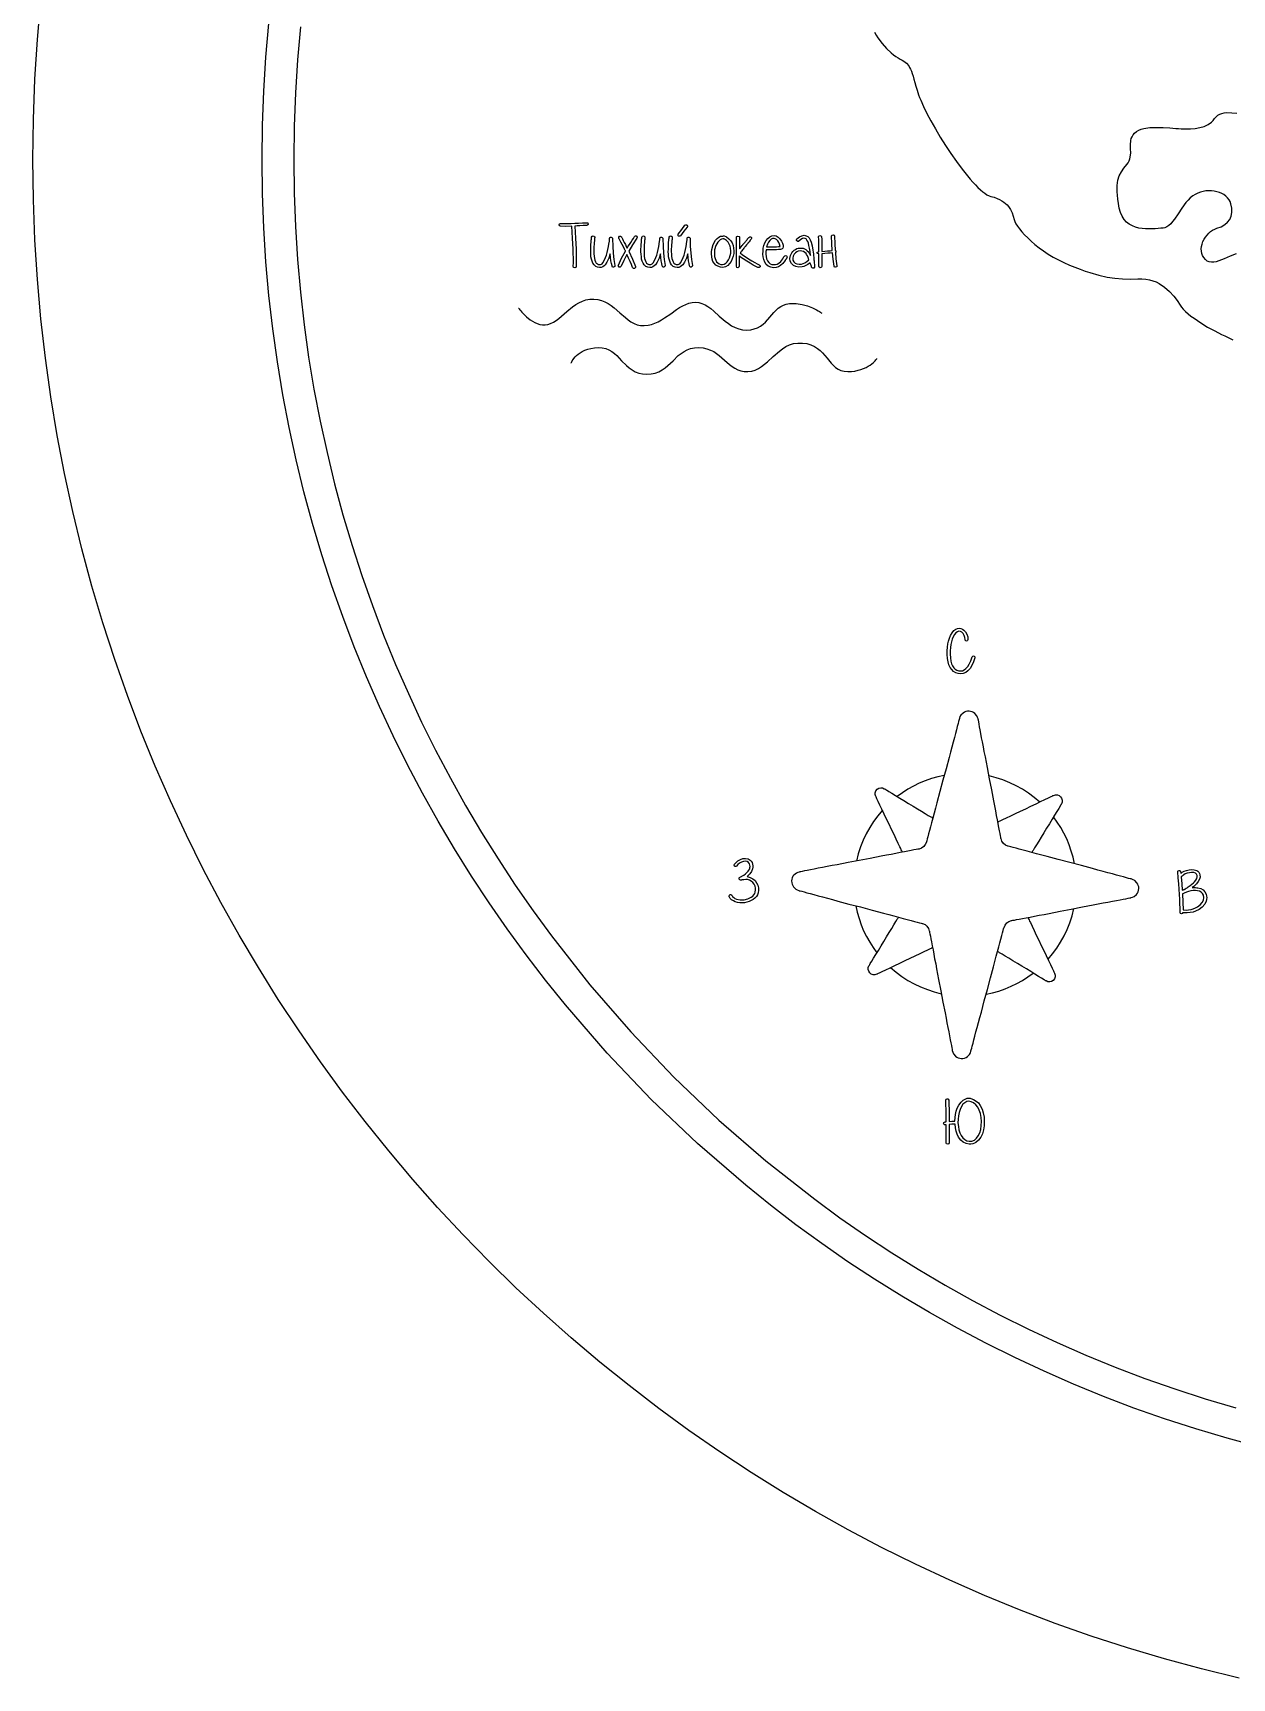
# Model space of a CAD drawing. Header units: millimetres. Extents: x 299 to 601, y 84 to 516.
# Drawn here: x 299.2 to 380.1, y 308 to 419 of the extents above; entities that cross this region are included whole.
import ezdxf

# ---------------------------------------------------------------- set-up
doc = ezdxf.new("R2010")
doc.units = ezdxf.units.MM
doc.layers.get('0').update_dxf_attribs({"linetype": 'CONTINUOUS', "true_color": 0xffffff})

msp = doc.modelspace()

# ---------------------------------------------------------------- linework, layer by layer
at = {"linetype": 'CONTINUOUS', "true_color": 0xffffff}
for points in [[(380.58, 308.01), (378.05, 308.63), (375.54, 309.31), (373.06, 310.05), (370.6, 310.85), (368.17, 311.7), (365.77, 312.61), (363.4, 313.58), (361.06, 314.61), (358.74, 315.69), (356.46, 316.82), (354.21, 318.01), (351.99, 319.25), (349.81, 320.54), (347.66, 321.88), (345.54, 323.28), (343.46, 324.72), (341.42, 326.21), (339.42, 327.75), (337.45, 329.33), (335.52, 330.96), (333.64, 332.63), (331.79, 334.35), (329.98, 336.11), (328.22, 337.92), (326.5, 339.77), (324.83, 341.65), (323.2, 343.58), (321.62, 345.55), (320.08, 347.55), (318.59, 349.59), (317.15, 351.67), (315.75, 353.79), (314.41, 355.94), (313.12, 358.12), (311.88, 360.34), (310.69, 362.59), (309.56, 364.87), (308.48, 367.19), (307.45, 369.53), (306.48, 371.9), (305.57, 374.3), (304.72, 376.73), (303.92, 379.19), (303.18, 381.67), (302.5, 384.18), (301.88, 386.71), (301.33, 389.26), (300.83, 391.84), (300.4, 394.44), (300.04, 397.06), (299.73, 399.7), (299.5, 402.36), (299.33, 405.04), (299.23, 407.74), (299.19, 410.45), (299.23, 413.16), (299.33, 415.86), (299.5, 418.54), (299.73, 421.2)], [(381.91, 323.61), (379.77, 324.19), (377.66, 324.82), (375.56, 325.5), (373.49, 326.23), (371.44, 327.01), (369.42, 327.84), (367.42, 328.71), (365.45, 329.63), (363.5, 330.6), (361.58, 331.61), (359.69, 332.67), (357.83, 333.77), (355.99, 334.92), (354.19, 336.1), (352.42, 337.33), (350.68, 338.6), (348.97, 339.91), (347.29, 341.27), (344.04, 344.08), (340.92, 347.05), (337.95, 350.17), (335.14, 353.42), (333.78, 355.1), (332.47, 356.81), (331.2, 358.55), (329.97, 360.32), (328.79, 362.12), (327.64, 363.96), (326.54, 365.82), (325.48, 367.71), (324.47, 369.63), (323.5, 371.58), (322.58, 373.55), (321.71, 375.55), (320.88, 377.57), (320.1, 379.62), (319.37, 381.69), (318.69, 383.79), (318.06, 385.9), (317.48, 388.04), (316.96, 390.2), (316.48, 392.38), (316.06, 394.58), (315.69, 396.8), (315.38, 399.03), (315.12, 401.28), (314.92, 403.55), (314.78, 405.84), (314.69, 408.13), (314.66, 410.45), (314.69, 412.76), (314.78, 415.06), (314.92, 417.35), (315.12, 419.62)], [(317.25, 419.4), (317.05, 417.18), (316.91, 414.95), (316.82, 412.71), (316.79, 410.45), (316.82, 408.19), (316.91, 405.94), (317.05, 403.71), (317.25, 401.5), (317.5, 399.3), (317.8, 397.12), (318.16, 394.96), (318.57, 392.81), (319.04, 390.68), (319.55, 388.58), (320.11, 386.49), (320.73, 384.42), (321.39, 382.38), (322.1, 380.36), (322.86, 378.36), (323.67, 376.38), (324.53, 374.43), (325.42, 372.5), (326.37, 370.6), (327.36, 368.73), (328.39, 366.88), (329.47, 365.06), (330.58, 363.27), (331.74, 361.51), (332.94, 359.78), (334.18, 358.08), (336.78, 354.78), (339.53, 351.6), (342.43, 348.56), (345.47, 345.66), (348.65, 342.91), (351.95, 340.31), (353.65, 339.07), (355.38, 337.87), (357.14, 336.71), (358.93, 335.6), (360.75, 334.52), (362.6, 333.49), (364.47, 332.5), (366.37, 331.55), (368.3, 330.66), (370.25, 329.8), (372.23, 328.99), (374.23, 328.23), (376.25, 327.52), (378.29, 326.86), (380.36, 326.24)], [(355.98, 419.04), (356.09, 418.84), (356.21, 418.65), (356.49, 418.28), (356.79, 417.94), (357.11, 417.64), (357.27, 417.52), (357.43, 417.41), (357.58, 417.31), (357.72, 417.23), (357.85, 417.16), (357.96, 417.09), (358.15, 416.94), (358.29, 416.77), (358.35, 416.66), (358.41, 416.54), (358.47, 416.4), (358.52, 416.25), (358.58, 416.07), (358.64, 415.88), (358.71, 415.65), (358.78, 415.4), (358.87, 415.12), (358.96, 414.81), (359.02, 414.64), (359.1, 414.45), (359.28, 414.03), (359.51, 413.56), (359.78, 413.05), (360.09, 412.51), (360.42, 411.96), (360.77, 411.4), (361.14, 410.85), (361.51, 410.32), (361.89, 409.81), (362.26, 409.34), (362.44, 409.13), (362.62, 408.92), (362.8, 408.74), (362.96, 408.57), (363.13, 408.41), (363.28, 408.28), (363.43, 408.17), (363.57, 408.07), (363.71, 408.01), (363.83, 407.96), (364.05, 407.9), (364.25, 407.83), (364.42, 407.75), (364.58, 407.67), (364.71, 407.58), (364.83, 407.49), (364.93, 407.39), (365.02, 407.29), (365.16, 407.08), (365.26, 406.86), (365.33, 406.63), (365.4, 406.4), (365.44, 406.27), (365.52, 406.12), (365.62, 405.95), (365.76, 405.77), (365.92, 405.58), (366.11, 405.37), (366.32, 405.16), (366.55, 404.94), (366.81, 404.72), (367.09, 404.5), (367.39, 404.28), (367.7, 404.07), (368.04, 403.87), (368.39, 403.68), (368.75, 403.5), (369.13, 403.33), (369.51, 403.18), (369.86, 403.05), (370.2, 402.93), (370.52, 402.82), (371.11, 402.65), (371.67, 402.52), (372.2, 402.44), (372.72, 402.4), (373.23, 402.39), (373.76, 402.41), (374.03, 402.41), (374.28, 402.39), (374.53, 402.34), (374.76, 402.27), (374.98, 402.19), (375.18, 402.08), (375.56, 401.83), (375.89, 401.54), (376.18, 401.24), (376.41, 400.93), (376.6, 400.63), (376.7, 400.49), (376.82, 400.35), (376.97, 400.2), (377.14, 400.05), (377.33, 399.89), (377.54, 399.74), (377.99, 399.44), (378.46, 399.15), (378.94, 398.89), (379.39, 398.65), (379.61, 398.55), (379.8, 398.47), (380.16, 398.28)], [(380.39, 404.09), (379.98, 403.94), (379.58, 403.76), (379.39, 403.68), (379.21, 403.61), (379.04, 403.56), (378.87, 403.53), (378.72, 403.52), (378.57, 403.54), (378.43, 403.6), (378.31, 403.7), (378.2, 403.83), (378.12, 403.97), (378.07, 404.11), (378.04, 404.27), (378.03, 404.43), (378.05, 404.59), (378.09, 404.75), (378.14, 404.91), (378.22, 405.07), (378.31, 405.22), (378.53, 405.48), (378.65, 405.59), (378.79, 405.69), (378.94, 405.76), (379.09, 405.82), (379.38, 405.92), (379.62, 406.06), (379.81, 406.22), (379.95, 406.41), (380.04, 406.63), (380.09, 406.88), (380.09, 407.16), (380.03, 407.46), (379.98, 407.61), (379.91, 407.74), (379.81, 407.87), (379.69, 407.98), (379.56, 408.08), (379.41, 408.16), (379.25, 408.23), (379.08, 408.28), (378.9, 408.32), (378.72, 408.34), (378.53, 408.34), (378.34, 408.33), (378.15, 408.3), (377.97, 408.25), (377.79, 408.19), (377.61, 408.1), (377.45, 407.99), (377.29, 407.86), (377.14, 407.71), (377, 407.54), (376.73, 407.17), (376.47, 406.79), (376.22, 406.43), (376.09, 406.27), (375.97, 406.12), (375.84, 406), (375.71, 405.91), (375.58, 405.85), (375.45, 405.82), (375.3, 405.81), (375.12, 405.79), (374.93, 405.78), (374.72, 405.77), (374.27, 405.77), (374.04, 405.8), (373.82, 405.83), (373.59, 405.89), (373.38, 405.98), (373.17, 406.09), (372.99, 406.23), (372.83, 406.41), (372.69, 406.62), (372.57, 406.88), (372.5, 407.18), (372.44, 407.49), (372.4, 407.77), (372.37, 408.04), (372.36, 408.28), (372.35, 408.49), (372.36, 408.7), (372.38, 408.88), (372.41, 409.05), (372.5, 409.35), (372.64, 409.62), (372.8, 409.87), (373, 410.11), (373.1, 410.23), (373.17, 410.36), (373.21, 410.49), (373.24, 410.62), (373.27, 410.9), (373.26, 411.18), (373.25, 411.45), (373.28, 411.73), (373.31, 411.86), (373.36, 411.99), (373.44, 412.11), (373.53, 412.23), (373.66, 412.33), (373.81, 412.42), (373.97, 412.49), (374.16, 412.54), (374.57, 412.6), (375.02, 412.62), (375.47, 412.61), (375.91, 412.58), (376.32, 412.55), (376.5, 412.54), (376.67, 412.53), (376.98, 412.52), (377.3, 412.53), (377.62, 412.55), (377.93, 412.6), (378.22, 412.68), (378.49, 412.81), (378.73, 412.98), (378.83, 413.09), (378.93, 413.22), (379.03, 413.34), (379.15, 413.44), (379.28, 413.51), (379.42, 413.56), (379.58, 413.6), (379.74, 413.62), (380.09, 413.61), (380.43, 413.57)], [(334.8, 406.14), (334.95, 406.13), (335.12, 406.13), (335.31, 406.14), (335.52, 406.14), (335.75, 406.15), (336, 406.16), (336.27, 406.18), (336.56, 406.19), (336.6, 406.19), (336.63, 406.17), (336.67, 406.1), (336.66, 406.07), (336.64, 406.04), (336.57, 406), (336.32, 405.99), (336.1, 405.98), (335.91, 405.97), (335.75, 405.96), (335.78, 405.54), (335.8, 405.15), (335.82, 404.77), (335.84, 404.42), (335.85, 404.09), (335.85, 403.78), (335.85, 403.5), (335.85, 403.23), (335.82, 403.17), (335.75, 403.14), (335.68, 403.17), (335.66, 403.2), (335.65, 403.24), (335.66, 403.51), (335.66, 403.79), (335.65, 404.1), (335.64, 404.42), (335.63, 404.77), (335.61, 405.14), (335.59, 405.54), (335.56, 405.95), (335.15, 405.94), (334.79, 405.95), (334.73, 405.98), (334.7, 406.04), (334.73, 406.11), (334.8, 406.14), (334.8, 406.14), (334.8, 406.14)], [(337.1, 405.19), (337.09, 405.12), (337.09, 405.06), (337.08, 404.98), (337.07, 404.83), (337.06, 404.71), (337.05, 404.58), (337.04, 404.4), (337.04, 404.22), (337.04, 404.08), (337.06, 403.92), (337.08, 403.78), (337.11, 403.65), (337.16, 403.55), (337.21, 403.47), (337.28, 403.41), (337.35, 403.37), (337.44, 403.36), (337.5, 403.36), (337.55, 403.39), (337.6, 403.42), (337.66, 403.48), (337.75, 403.63), (337.84, 403.83), (337.9, 403.99), (337.95, 404.17), (337.99, 404.37), (338.03, 404.59), (338.06, 404.74), (338.09, 404.94), (338.09, 404.96), (338.1, 405.01), (338.1, 405.06), (338.1, 405.08), (338.11, 405.12), (338.11, 405.13), (338.11, 405.14), (338.11, 405.15), (338.12, 405.16), (338.13, 405.18), (338.17, 405.21), (338.21, 405.21), (338.26, 405.2), (338.29, 405.17), (338.31, 405.14), (338.31, 405.13), (338.31, 405.12), (338.31, 405.11), (338.32, 404.61), (338.35, 404.14), (338.39, 403.7), (338.46, 403.3), (338.45, 403.23), (338.38, 403.19), (338.31, 403.2), (338.28, 403.23), (338.27, 403.27), (338.23, 403.43), (338.2, 403.62), (338.17, 403.84), (338.15, 404.09), (338.11, 403.97), (338.08, 403.87), (338.06, 403.8), (338.04, 403.76), (337.93, 403.53), (337.81, 403.35), (337.73, 403.27), (337.64, 403.21), (337.54, 403.17), (337.43, 403.16), (337.29, 403.18), (337.17, 403.24), (337.06, 403.34), (336.98, 403.47), (336.92, 403.59), (336.88, 403.73), (336.85, 403.89), (336.84, 404.07), (336.83, 404.22), (336.83, 404.4), (336.84, 404.59), (336.85, 404.73), (336.86, 404.85), (336.87, 405.01), (336.88, 405.08), (336.89, 405.14), (336.89, 405.18), (336.89, 405.21), (336.93, 405.27), (336.96, 405.29), (337, 405.3), (337.04, 405.29), (337.07, 405.26), (337.1, 405.23), (337.1, 405.19), (337.1, 405.19), (337.1, 405.19)], [(339.28, 404.05), (339.06, 403.63), (338.88, 403.25), (338.83, 403.2), (338.75, 403.2), (338.7, 403.25), (338.69, 403.29), (338.7, 403.33), (338.92, 403.79), (339.17, 404.27), (339.17, 404.28), (339.15, 404.31), (339.13, 404.35), (339.11, 404.41), (339.04, 404.55), (338.95, 404.71), (338.87, 404.87), (338.8, 405.01), (338.78, 405.06), (338.76, 405.11), (338.74, 405.13), (338.74, 405.14), (338.72, 405.18), (338.73, 405.22), (338.78, 405.27), (338.85, 405.28), (338.91, 405.23), (338.91, 405.22), (338.93, 405.2), (338.97, 405.11), (339.03, 404.99), (339.1, 404.85), (339.17, 404.71), (339.23, 404.59), (339.28, 404.51), (339.29, 404.48), (339.29, 404.48), (339.3, 404.48), (339.31, 404.51), (339.37, 404.6), (339.45, 404.72), (339.54, 404.86), (339.63, 405.01), (339.71, 405.13), (339.76, 405.22), (339.78, 405.25), (339.78, 405.25), (339.81, 405.28), (339.85, 405.3), (339.89, 405.3), (339.92, 405.28), (339.97, 405.22), (339.97, 405.18), (339.95, 405.14), (339.66, 404.69), (339.4, 404.26), (339.65, 403.72), (339.85, 403.24), (339.85, 403.16), (339.79, 403.11), (339.71, 403.11), (339.66, 403.17), (339.58, 403.36), (339.49, 403.58), (339.39, 403.8), (339.28, 404.05), (339.28, 404.05), (339.28, 404.05)], [(340.49, 405.19), (340.48, 405.12), (340.48, 405.06), (340.47, 404.98), (340.46, 404.83), (340.45, 404.71), (340.44, 404.58), (340.43, 404.4), (340.43, 404.22), (340.44, 404.08), (340.45, 403.92), (340.47, 403.78), (340.5, 403.65), (340.55, 403.55), (340.6, 403.47), (340.67, 403.41), (340.75, 403.37), (340.83, 403.36), (340.89, 403.36), (340.94, 403.39), (340.99, 403.42), (341.05, 403.48), (341.14, 403.63), (341.23, 403.83), (341.29, 403.99), (341.34, 404.17), (341.38, 404.37), (341.42, 404.59), (341.45, 404.74), (341.48, 404.94), (341.48, 404.96), (341.49, 405.01), (341.49, 405.06), (341.49, 405.08), (341.5, 405.12), (341.5, 405.13), (341.5, 405.14), (341.5, 405.15), (341.51, 405.16), (341.52, 405.18), (341.56, 405.21), (341.61, 405.21), (341.65, 405.2), (341.68, 405.17), (341.7, 405.14), (341.7, 405.13), (341.7, 405.12), (341.7, 405.11), (341.71, 404.61), (341.74, 404.14), (341.79, 403.7), (341.85, 403.3), (341.84, 403.23), (341.77, 403.19), (341.7, 403.2), (341.66, 403.27), (341.62, 403.43), (341.59, 403.62), (341.56, 403.84), (341.54, 404.09), (341.5, 403.97), (341.47, 403.87), (341.45, 403.8), (341.43, 403.76), (341.32, 403.53), (341.21, 403.35), (341.12, 403.27), (341.03, 403.21), (340.93, 403.17), (340.82, 403.16), (340.68, 403.18), (340.56, 403.24), (340.45, 403.34), (340.37, 403.47), (340.31, 403.59), (340.27, 403.73), (340.25, 403.89), (340.23, 404.07), (340.22, 404.22), (340.22, 404.4), (340.23, 404.59), (340.24, 404.73), (340.25, 404.85), (340.27, 405.01), (340.27, 405.08), (340.28, 405.14), (340.28, 405.18), (340.28, 405.21), (340.3, 405.24), (340.32, 405.27), (340.36, 405.29), (340.39, 405.3), (340.43, 405.29), (340.47, 405.26), (340.49, 405.23), (340.49, 405.19), (340.49, 405.19), (340.49, 405.19)], [(342.33, 405.19), (342.33, 405.12), (342.32, 405.06), (342.31, 404.98), (342.3, 404.83), (342.29, 404.71), (342.28, 404.58), (342.27, 404.4), (342.27, 404.22), (342.28, 404.08), (342.29, 403.92), (342.31, 403.78), (342.35, 403.65), (342.39, 403.55), (342.45, 403.47), (342.51, 403.41), (342.59, 403.37), (342.67, 403.36), (342.73, 403.36), (342.78, 403.39), (342.84, 403.42), (342.89, 403.48), (342.99, 403.63), (343.07, 403.83), (343.13, 403.99), (343.18, 404.17), (343.23, 404.37), (343.27, 404.59), (343.29, 404.74), (343.32, 404.94), (343.32, 404.96), (343.33, 405.01), (343.33, 405.06), (343.34, 405.08), (343.34, 405.12), (343.34, 405.13), (343.34, 405.14), (343.35, 405.15), (343.35, 405.16), (343.36, 405.18), (343.4, 405.21), (343.45, 405.21), (343.49, 405.2), (343.52, 405.17), (343.54, 405.14), (343.54, 405.13), (343.54, 405.12), (343.54, 405.11), (343.55, 404.61), (343.58, 404.14), (343.63, 403.7), (343.69, 403.3), (343.68, 403.23), (343.62, 403.19), (343.54, 403.2), (343.51, 403.23), (343.5, 403.27), (343.47, 403.43), (343.44, 403.62), (343.41, 403.84), (343.38, 404.09), (343.34, 403.97), (343.31, 403.87), (343.29, 403.8), (343.27, 403.76), (343.16, 403.53), (343.05, 403.35), (342.96, 403.27), (342.87, 403.21), (342.77, 403.17), (342.66, 403.16), (342.52, 403.18), (342.4, 403.24), (342.29, 403.34), (342.21, 403.47), (342.16, 403.59), (342.12, 403.73), (342.09, 403.89), (342.07, 404.07), (342.06, 404.22), (342.07, 404.4), (342.08, 404.59), (342.08, 404.73), (342.09, 404.85), (342.11, 405.01), (342.11, 405.08), (342.12, 405.14), (342.12, 405.18), (342.13, 405.21), (342.16, 405.27), (342.2, 405.29), (342.24, 405.3), (342.27, 405.29), (342.31, 405.26), (342.33, 405.23), (342.33, 405.19), (342.33, 405.19), (342.33, 405.19)], [(342.74, 405.42), (342.97, 405.74), (343.18, 406.02), (343.26, 406.05), (343.29, 406.05), (343.33, 406.03), (343.36, 405.96), (343.36, 405.92), (343.34, 405.88), (343.12, 405.62), (342.9, 405.31), (342.84, 405.27), (342.76, 405.28), (342.74, 405.31), (342.72, 405.35), (342.74, 405.42), (342.74, 405.42), (342.74, 405.42)], [(345.94, 405.25), (345.99, 405.23), (346.15, 405.11), (346.28, 404.97), (346.37, 404.82), (346.44, 404.65), (346.47, 404.47), (346.49, 404.29), (346.48, 404.1), (346.44, 403.93), (346.38, 403.74), (346.3, 403.57), (346.2, 403.43), (346.08, 403.31), (345.92, 403.21), (345.75, 403.17), (345.58, 403.18), (345.4, 403.25), (345.27, 403.33), (345.16, 403.45), (345.08, 403.58), (345.02, 403.73), (344.98, 404.06), (344.98, 404.23), (345, 404.39), (345.1, 404.72), (345.25, 405), (345.36, 405.12), (345.47, 405.21), (345.6, 405.27), (345.74, 405.29), (345.74, 405.29), (345.75, 405.29), (345.8, 405.31), (345.84, 405.3), (345.94, 405.25), (345.94, 405.25), (345.94, 405.25)], [(345.87, 405.07), (345.86, 405.07), (345.84, 405.08), (345.82, 405.08), (345.81, 405.09), (345.75, 405.1), (345.66, 405.08), (345.57, 405.04), (345.49, 404.97), (345.41, 404.88), (345.28, 404.64), (345.19, 404.36), (345.18, 404.2), (345.18, 404.06), (345.19, 403.91), (345.22, 403.78), (345.27, 403.66), (345.33, 403.56), (345.4, 403.48), (345.49, 403.42), (345.61, 403.37), (345.73, 403.37), (345.84, 403.4), (345.95, 403.46), (346.05, 403.56), (346.14, 403.68), (346.2, 403.82), (346.25, 403.98), (346.28, 404.14), (346.29, 404.3), (346.27, 404.46), (346.24, 404.61), (346.18, 404.75), (346.1, 404.88), (346, 404.98), (345.87, 405.07), (345.87, 405.07), (345.87, 405.07)], [(346.88, 404.43), (346.89, 404.44), (346.91, 404.47), (346.99, 404.56), (347.06, 404.66), (347.09, 404.69), (347.1, 404.7), (347.1, 404.71), (347.12, 404.73), (347.19, 404.81), (347.25, 404.88), (347.27, 404.91), (347.28, 404.92), (347.28, 404.93), (347.3, 404.95), (347.36, 405.02), (347.41, 405.09), (347.43, 405.11), (347.44, 405.12), (347.48, 405.17), (347.51, 405.2), (347.57, 405.24), (347.61, 405.24), (347.65, 405.22), (347.68, 405.19), (347.69, 405.16), (347.69, 405.12), (347.66, 405.08), (347.64, 405.06), (347.6, 405), (347.59, 404.99), (347.57, 404.97), (347.52, 404.9), (347.46, 404.83), (347.44, 404.81), (347.44, 404.8), (347.43, 404.79), (347.41, 404.76), (347.34, 404.69), (347.28, 404.61), (347.26, 404.58), (347.25, 404.57), (347.24, 404.56), (347.21, 404.52), (347.17, 404.47), (347.13, 404.41), (347.08, 404.35), (347.04, 404.3), (347.01, 404.27), (347, 404.25), (346.99, 404.24), (346.96, 404.2), (346.93, 404.16), (346.92, 404.15), (347.07, 404.03), (347.25, 403.9), (347.48, 403.75), (347.7, 403.62), (347.9, 403.51), (348.07, 403.42), (348.21, 403.35), (348.26, 403.29), (348.27, 403.25), (348.26, 403.22), (348.2, 403.17), (348.16, 403.16), (348.12, 403.17), (347.98, 403.24), (347.8, 403.33), (347.6, 403.45), (347.36, 403.59), (347.13, 403.74), (346.95, 403.87), (346.93, 403.88), (346.91, 403.91), (346.88, 403.93), (346.86, 403.95), (346.86, 403.74), (346.86, 403.55), (346.86, 403.39), (346.86, 403.25), (346.83, 403.18), (346.76, 403.15), (346.69, 403.17), (346.66, 403.25), (346.66, 403.35), (346.66, 403.48), (346.66, 403.62), (346.66, 403.78), (346.66, 403.95), (346.66, 404.15), (346.67, 404.36), (346.67, 404.59), (346.67, 404.96), (346.67, 405.19), (346.68, 405.23), (346.7, 405.26), (346.77, 405.29), (346.84, 405.26), (346.87, 405.23), (346.88, 405.19), (346.88, 405.08), (346.88, 404.95), (346.88, 404.93), (346.88, 404.87), (346.88, 404.79), (346.88, 404.69), (346.88, 404.59), (346.88, 404.51), (346.88, 404.45), (346.88, 404.43), (346.88, 404.43), (346.88, 404.43)], [(348.66, 404.36), (348.66, 404.34), (348.66, 404.3), (348.65, 404.26), (348.65, 404.24), (348.65, 404.06), (348.67, 403.9), (348.7, 403.75), (348.76, 403.61), (348.84, 403.5), (348.94, 403.42), (349.05, 403.37), (349.18, 403.36), (349.31, 403.37), (349.42, 403.4), (349.53, 403.47), (349.66, 403.58), (349.72, 403.66), (349.79, 403.74), (349.8, 403.75), (349.82, 403.79), (349.84, 403.83), (349.85, 403.84), (349.85, 403.86), (349.87, 403.89), (349.89, 403.92), (349.9, 403.93), (349.93, 403.96), (349.97, 403.97), (350.04, 403.96), (350.07, 403.93), (350.08, 403.89), (350.07, 403.82), (350.06, 403.8), (350.02, 403.74), (350.01, 403.72), (349.98, 403.69), (349.96, 403.65), (349.95, 403.63), (349.87, 403.52), (349.79, 403.43), (349.63, 403.3), (349.5, 403.22), (349.35, 403.17), (349.17, 403.15), (348.98, 403.18), (348.81, 403.26), (348.68, 403.38), (348.58, 403.53), (348.52, 403.7), (348.47, 403.88), (348.45, 404.07), (348.46, 404.26), (348.48, 404.46), (348.52, 404.65), (348.59, 404.82), (348.67, 404.98), (348.78, 405.13), (348.91, 405.24), (349.05, 405.31), (349.2, 405.33), (349.34, 405.3), (349.48, 405.22), (349.6, 405.09), (349.7, 404.95), (349.77, 404.81), (349.81, 404.68), (349.82, 404.55), (349.8, 404.48), (349.75, 404.42), (349.71, 404.4), (349.64, 404.39), (349.59, 404.38), (349.51, 404.37), (349.36, 404.36), (349.17, 404.36), (349.06, 404.35), (348.95, 404.35), (348.81, 404.35), (348.66, 404.36), (348.66, 404.36), (348.66, 404.36)], [(349.5, 404.58), (349.54, 404.58), (349.62, 404.59), (349.58, 404.73), (349.53, 404.85), (349.45, 404.97), (349.36, 405.05), (349.28, 405.11), (349.2, 405.13), (349.1, 405.12), (349, 405.07), (348.92, 404.99), (348.83, 404.88), (348.77, 404.74), (348.7, 404.57), (348.96, 404.56), (349.16, 404.57), (349.36, 404.57), (349.5, 404.58), (349.5, 404.58), (349.5, 404.58)], [(350.75, 405.1), (350.92, 405.23), (351.08, 405.31), (351.23, 405.34), (351.37, 405.31), (351.48, 405.25), (351.57, 405.16), (351.65, 405.03), (351.71, 404.87), (351.78, 404.62), (351.83, 404.34), (351.85, 404.21), (351.86, 404.09), (351.87, 403.98), (351.88, 403.85), (351.88, 403.74), (351.89, 403.69), (351.89, 403.67), (351.9, 403.63), (351.91, 403.55), (351.92, 403.45), (351.93, 403.37), (351.93, 403.32), (351.94, 403.26), (351.94, 403.22), (351.93, 403.19), (351.88, 403.13), (351.82, 403.12), (351.77, 403.15), (351.74, 403.18), (351.72, 403.25), (351.72, 403.26), (351.71, 403.28), (351.71, 403.3), (351.7, 403.31), (351.69, 403.35), (351.68, 403.37), (351.67, 403.42), (351.65, 403.46), (351.64, 403.49), (351.49, 403.38), (351.34, 403.3), (351.21, 403.24), (351.09, 403.21), (350.87, 403.19), (350.68, 403.23), (350.51, 403.31), (350.39, 403.43), (350.3, 403.59), (350.27, 403.77), (350.31, 403.97), (350.4, 404.16), (350.47, 404.25), (350.55, 404.33), (350.64, 404.39), (350.74, 404.44), (350.84, 404.47), (350.95, 404.48), (351.05, 404.48), (351.16, 404.46), (351.26, 404.42), (351.35, 404.37), (351.44, 404.3), (351.52, 404.22), (351.54, 404.19), (351.57, 404.14), (351.61, 404.07), (351.67, 403.98), (351.64, 404.25), (351.6, 404.48), (351.56, 404.66), (351.52, 404.8), (351.48, 404.92), (351.42, 405.02), (351.37, 405.09), (351.3, 405.13), (351.22, 405.14), (351.12, 405.12), (351.01, 405.05), (350.88, 404.95), (350.85, 404.93), (350.81, 404.92), (350.75, 404.96), (350.72, 404.99), (350.72, 405.03), (350.75, 405.1), (350.75, 405.1), (350.75, 405.1)], [(352.41, 405.25), (352.42, 405.05), (352.42, 404.81), (352.42, 404.55), (352.42, 404.25), (352.63, 404.27), (352.82, 404.28), (352.98, 404.3), (353.12, 404.31), (353.1, 404.79), (353.09, 405.28), (353.11, 405.34), (353.19, 405.36), (353.26, 405.34), (353.29, 405.28), (353.3, 404.79), (353.32, 404.31), (353.37, 404.28), (353.38, 404.24), (353.37, 404.21), (353.34, 404.17), (353.38, 403.74), (353.45, 403.27), (353.43, 403.22), (353.36, 403.18), (353.28, 403.2), (353.25, 403.25), (353.19, 403.72), (353.14, 404.15), (353, 404.14), (352.83, 404.13), (352.64, 404.11), (352.42, 404.09), (352.42, 403.96), (352.42, 403.89), (352.42, 403.83), (352.42, 403.76), (352.42, 403.67), (352.42, 403.56), (352.43, 403.37), (352.43, 403.23), (352.4, 403.18), (352.32, 403.15), (352.25, 403.18), (352.23, 403.24), (352.23, 403.37), (352.23, 403.56), (352.22, 403.66), (352.22, 403.75), (352.22, 403.83), (352.22, 403.89), (352.22, 403.96), (352.22, 404.08), (352.21, 404.08), (352.14, 404.1), (352.11, 404.12), (352.1, 404.15), (352.12, 404.2), (352.2, 404.23), (352.21, 404.23), (352.22, 404.23), (352.22, 404.53), (352.22, 404.8), (352.22, 405.04), (352.21, 405.25), (352.23, 405.29), (352.25, 405.31), (352.3, 405.32), (352.37, 405.3), (352.41, 405.25), (352.41, 405.25), (352.41, 405.25)], [(351.56, 403.68), (351.5, 403.83), (351.45, 403.95), (351.4, 404.04), (351.36, 404.1), (351.28, 404.18), (351.18, 404.24), (351.08, 404.27), (350.96, 404.28), (350.84, 404.26), (350.74, 404.22), (350.65, 404.15), (350.57, 404.06), (350.5, 403.92), (350.47, 403.79), (350.48, 403.67), (350.54, 403.56), (350.63, 403.47), (350.75, 403.42), (350.89, 403.39), (351.05, 403.4), (351.16, 403.43), (351.28, 403.49), (351.41, 403.57), (351.56, 403.68), (351.56, 403.68), (351.56, 403.68)], [(331.97, 400.43), (331.98, 400.42), (332, 400.38), (332.05, 400.32), (332.11, 400.25), (332.18, 400.16), (332.27, 400.06), (332.49, 399.84), (332.75, 399.63), (333.06, 399.45), (333.22, 399.38), (333.4, 399.33), (333.58, 399.3), (333.76, 399.29), (333.95, 399.32), (334.13, 399.38), (334.31, 399.47), (334.49, 399.59), (334.67, 399.73), (334.85, 399.88), (335.22, 400.2), (335.61, 400.52), (335.82, 400.66), (336.04, 400.79), (336.27, 400.9), (336.51, 400.98), (336.77, 401.03), (337.04, 401.04), (337.31, 401.01), (337.56, 400.95), (337.79, 400.86), (338.01, 400.74), (338.22, 400.6), (338.41, 400.44), (338.79, 400.11), (339.17, 399.79), (339.36, 399.64), (339.55, 399.5), (339.76, 399.39), (339.97, 399.31), (340.2, 399.26), (340.45, 399.25), (340.7, 399.27), (340.94, 399.33), (341.17, 399.41), (341.39, 399.51), (341.6, 399.63), (341.82, 399.77), (342.23, 400.05), (342.63, 400.34), (342.83, 400.47), (343.04, 400.58), (343.25, 400.68), (343.46, 400.76), (343.68, 400.81), (343.9, 400.82), (344.13, 400.8), (344.34, 400.74), (344.55, 400.65), (344.74, 400.53), (344.94, 400.39), (345.13, 400.23), (345.51, 399.88), (345.91, 399.54), (346.12, 399.38), (346.34, 399.24), (346.57, 399.12), (346.82, 399.02), (347.08, 398.96), (347.36, 398.94), (347.63, 398.96), (347.87, 399.02), (348.09, 399.1), (348.28, 399.21), (348.46, 399.34), (348.62, 399.49), (348.91, 399.81), (349.19, 400.13), (349.34, 400.28), (349.49, 400.42), (349.65, 400.54), (349.83, 400.63), (350.02, 400.7), (350.24, 400.74), (350.47, 400.74), (350.69, 400.73), (351.1, 400.67), (351.47, 400.57), (351.79, 400.44), (351.93, 400.37), (352.06, 400.31), (352.17, 400.25), (352.26, 400.19), (352.33, 400.15), (352.38, 400.11), (352.42, 400.09), (352.43, 400.08)], [(335.51, 396.71), (335.52, 396.73), (335.53, 396.76), (335.55, 396.81), (335.59, 396.87), (335.64, 396.95), (335.7, 397.03), (335.78, 397.13), (335.87, 397.22), (335.98, 397.32), (336.11, 397.41), (336.26, 397.5), (336.43, 397.58), (336.63, 397.65), (336.84, 397.71), (337.08, 397.74), (337.35, 397.76), (337.61, 397.75), (337.85, 397.7), (338.06, 397.61), (338.25, 397.5), (338.43, 397.37), (338.6, 397.22), (338.92, 396.88), (339.25, 396.55), (339.43, 396.4), (339.62, 396.26), (339.83, 396.14), (340.07, 396.05), (340.33, 395.99), (340.63, 395.97), (340.92, 395.99), (341.19, 396.05), (341.43, 396.14), (341.65, 396.26), (341.85, 396.4), (342.04, 396.55), (342.39, 396.88), (342.74, 397.22), (342.93, 397.37), (343.13, 397.5), (343.34, 397.61), (343.57, 397.7), (343.83, 397.75), (344.12, 397.76), (344.41, 397.74), (344.67, 397.68), (344.91, 397.59), (345.13, 397.49), (345.33, 397.36), (345.51, 397.22), (345.87, 396.92), (346.2, 396.63), (346.38, 396.49), (346.56, 396.37), (346.76, 396.27), (346.97, 396.2), (347.19, 396.16), (347.44, 396.15), (347.7, 396.18), (347.93, 396.25), (348.15, 396.35), (348.36, 396.48), (348.56, 396.64), (348.76, 396.81), (349.15, 397.17), (349.56, 397.53), (349.77, 397.69), (350, 397.83), (350.25, 397.94), (350.51, 398.03), (350.8, 398.07), (351.12, 398.07), (351.42, 398.03), (351.69, 397.95), (351.93, 397.84), (352.13, 397.71), (352.32, 397.57), (352.48, 397.4), (352.78, 397.06), (353.05, 396.72), (353.2, 396.57), (353.35, 396.43), (353.52, 396.31), (353.71, 396.22), (353.93, 396.17), (354.18, 396.15), (354.43, 396.16), (354.66, 396.18), (354.88, 396.23), (355.07, 396.28), (355.25, 396.35), (355.41, 396.42), (355.56, 396.5), (355.68, 396.58), (355.8, 396.67), (355.89, 396.74), (355.97, 396.82), (356.03, 396.88), (356.08, 396.94), (356.12, 396.98), (356.14, 397.01), (356.14, 397.02)], [(362.09, 378.07), (362.08, 378.21), (362.04, 378.34), (361.97, 378.47), (361.88, 378.56), (361.78, 378.62), (361.68, 378.64), (361.58, 378.6), (361.48, 378.52), (361.39, 378.41), (361.3, 378.26), (361.23, 378.09), (361.17, 377.92), (361.13, 377.73), (361.11, 377.53), (361.09, 377.31), (361.09, 377.08), (361.11, 376.83), (361.14, 376.61), (361.18, 376.44), (361.25, 376.29), (361.33, 376.17), (361.43, 376.07), (361.54, 376), (361.67, 375.96), (361.8, 375.95), (361.92, 375.97), (362.04, 376.02), (362.15, 376.11), (362.27, 376.25), (362.38, 376.42), (362.48, 376.64), (362.57, 376.9), (362.59, 376.93), (362.62, 376.95), (362.66, 376.97), (362.7, 376.96), (362.75, 376.91), (362.76, 376.84), (362.66, 376.56), (362.55, 376.32), (362.43, 376.12), (362.29, 375.96), (362.14, 375.84), (361.97, 375.77), (361.8, 375.75), (361.62, 375.77), (361.46, 375.83), (361.32, 375.92), (361.19, 376.04), (361.08, 376.19), (361, 376.36), (360.95, 376.56), (360.91, 376.8), (360.89, 377.07), (360.89, 377.32), (360.91, 377.55), (360.94, 377.77), (360.98, 377.96), (361.04, 378.16), (361.12, 378.35), (361.22, 378.53), (361.34, 378.67), (361.46, 378.76), (361.58, 378.81), (361.7, 378.83), (361.81, 378.82), (361.91, 378.78), (362.01, 378.71), (362.13, 378.58), (362.22, 378.43), (362.27, 378.25), (362.29, 378.07), (362.26, 378), (362.23, 377.98), (362.19, 377.97), (362.15, 377.98), (362.12, 378), (362.1, 378.03), (362.09, 378.07), (362.09, 378.07), (362.09, 378.07)], [(362.48, 350.29), (362.49, 350.32), (362.51, 350.39), (362.54, 350.5), (362.58, 350.65), (362.63, 350.84), (362.69, 351.06), (362.76, 351.32), (362.83, 351.6), (362.91, 351.9), (363, 352.23), (363.09, 352.57), (363.19, 352.93), (363.39, 353.69), (363.6, 354.47), (363.81, 355.25), (364.01, 356), (364.11, 356.36), (364.2, 356.71), (364.29, 357.03), (364.37, 357.34), (364.44, 357.62), (364.51, 357.87), (364.57, 358.1), (364.62, 358.28), (364.66, 358.44), (364.69, 358.55), (364.71, 358.62), (364.72, 358.64), (364.79, 358.81), (364.9, 358.95), (365.04, 359.05), (365.22, 359.11), (365.24, 359.11), (365.31, 359.13), (365.42, 359.15), (365.56, 359.18), (365.75, 359.21), (365.96, 359.25), (366.21, 359.3), (366.48, 359.35), (366.77, 359.41), (367.09, 359.47), (367.42, 359.53), (367.77, 359.6), (368.5, 359.74), (369.25, 359.88), (370.01, 360.03), (370.74, 360.17), (371.08, 360.24), (371.42, 360.3), (371.73, 360.36), (372.03, 360.42), (372.3, 360.47), (372.55, 360.52), (372.76, 360.56), (372.94, 360.59), (373.09, 360.62), (373.2, 360.64), (373.27, 360.65), (373.29, 360.66), (373.4, 360.69), (373.5, 360.73), (373.66, 360.87), (373.72, 360.96), (373.77, 361.05), (373.8, 361.16), (373.81, 361.27), (373.81, 361.38), (373.78, 361.48), (373.74, 361.58), (373.69, 361.67), (373.54, 361.82), (373.44, 361.87), (373.34, 361.91), (373.31, 361.92), (373.24, 361.93), (373.13, 361.96), (372.98, 362), (372.79, 362.06), (372.57, 362.11), (372.31, 362.18), (372.03, 362.26), (371.73, 362.34), (371.4, 362.43), (371.05, 362.52), (370.69, 362.62), (369.94, 362.82), (369.16, 363.02), (368.38, 363.23), (367.63, 363.43), (367.27, 363.53), (366.92, 363.62), (366.59, 363.71), (366.29, 363.79), (366.01, 363.87), (365.75, 363.94), (365.53, 363.99), (365.34, 364.05), (365.19, 364.09), (365.08, 364.12), (365.01, 364.13), (364.98, 364.14), (364.82, 364.21), (364.68, 364.32), (364.58, 364.47), (364.52, 364.64), (364.51, 364.66), (364.5, 364.73), (364.48, 364.84), (364.45, 364.99), (364.42, 365.17), (364.38, 365.39), (364.33, 365.63), (364.28, 365.9), (364.22, 366.2), (364.16, 366.51), (364.1, 366.85), (364.03, 367.2), (363.89, 367.93), (363.74, 368.68), (363.6, 369.43), (363.46, 370.16), (363.39, 370.51), (363.33, 370.84), (363.27, 371.16), (363.21, 371.45), (363.16, 371.73), (363.11, 371.97), (363.07, 372.19), (363.04, 372.37), (363.01, 372.52), (362.99, 372.63), (362.97, 372.69), (362.97, 372.72), (362.94, 372.82), (362.89, 372.92), (362.76, 373.08), (362.67, 373.15), (362.58, 373.19), (362.47, 373.22), (362.36, 373.24), (362.25, 373.23), (362.14, 373.21), (362.05, 373.17), (361.96, 373.11), (361.81, 372.96), (361.75, 372.87), (361.72, 372.76), (361.71, 372.74), (361.69, 372.67), (361.66, 372.55), (361.62, 372.4), (361.57, 372.21), (361.51, 371.99), (361.44, 371.74), (361.37, 371.46), (361.29, 371.15), (361.2, 370.82), (361.11, 370.48), (361.01, 370.12), (360.81, 369.36), (360.6, 368.59), (360.39, 367.81), (360.19, 367.05), (360.09, 366.69), (360, 366.35), (359.91, 366.02), (359.83, 365.71), (359.76, 365.43), (359.69, 365.18), (359.63, 364.96), (359.58, 364.77), (359.54, 364.62), (359.51, 364.5), (359.49, 364.43), (359.48, 364.41), (359.41, 364.24), (359.3, 364.1), (359.16, 364), (358.99, 363.94), (358.96, 363.94), (358.9, 363.93), (358.79, 363.91), (358.64, 363.88), (358.46, 363.84), (358.24, 363.8), (358, 363.75), (357.72, 363.7), (357.43, 363.64), (357.11, 363.58), (356.78, 363.52), (356.43, 363.45), (355.7, 363.31), (354.95, 363.17), (354.2, 363.02), (353.47, 362.88), (353.12, 362.82), (352.78, 362.75), (352.47, 362.69), (352.17, 362.64), (351.9, 362.58), (351.66, 362.54), (351.44, 362.5), (351.26, 362.46), (351.11, 362.43), (351, 362.41), (350.93, 362.4), (350.91, 362.39), (350.8, 362.36), (350.71, 362.32), (350.54, 362.18), (350.48, 362.1), (350.43, 362), (350.4, 361.9), (350.39, 361.79), (350.4, 361.67), (350.42, 361.57), (350.46, 361.47), (350.51, 361.38), (350.67, 361.23), (350.76, 361.18), (350.87, 361.14), (350.89, 361.13), (350.96, 361.12), (351.07, 361.09), (351.23, 361.05), (351.41, 360.99), (351.64, 360.94), (351.89, 360.87), (352.17, 360.79), (352.48, 360.71), (352.8, 360.62), (353.15, 360.53), (353.51, 360.43), (354.26, 360.23), (355.04, 360.03), (355.82, 359.82), (356.58, 359.62), (356.94, 359.52), (357.28, 359.43), (357.61, 359.34), (357.91, 359.26), (358.19, 359.18), (358.45, 359.11), (358.67, 359.06), (358.86, 359), (359.01, 358.96), (359.12, 358.93), (359.19, 358.92), (359.22, 358.91), (359.39, 358.84), (359.52, 358.73), (359.63, 358.58), (359.68, 358.41), (359.69, 358.39), (359.7, 358.32), (359.72, 358.21), (359.75, 358.06), (359.79, 357.88), (359.83, 357.67), (359.87, 357.42), (359.93, 357.15), (359.98, 356.85), (360.04, 356.54), (360.11, 356.2), (360.17, 355.86), (360.31, 355.13), (360.46, 354.37), (360.6, 353.62), (360.74, 352.89), (360.81, 352.54), (360.87, 352.21), (360.93, 351.89), (360.99, 351.6), (361.04, 351.33), (361.09, 351.08), (361.13, 350.87), (361.17, 350.68), (361.2, 350.54), (361.22, 350.43), (361.23, 350.36), (361.23, 350.34), (361.26, 350.23), (361.31, 350.13), (361.44, 349.97), (361.53, 349.91), (361.63, 349.86), (361.73, 349.83), (361.84, 349.82), (361.95, 349.82), (362.06, 349.84), (362.16, 349.88), (362.25, 349.94), (362.39, 350.09), (362.45, 350.19), (362.48, 350.29), (362.48, 350.29), (362.48, 350.29)], [(360.69, 368.91), (360.25, 368.81), (359.83, 368.69), (359.41, 368.54), (359, 368.38), (358.61, 368.18), (358.23, 367.97), (357.87, 367.74), (357.52, 367.48)], [(367.13, 367.11), (366.76, 367.42), (366.37, 367.71), (365.97, 367.97), (365.55, 368.21), (365.11, 368.41), (364.65, 368.6), (364.19, 368.75), (363.71, 368.87)], [(357.86, 363.73), (357.86, 363.74), (357.84, 363.77), (357.82, 363.82), (357.79, 363.89), (357.75, 363.98), (357.7, 364.08), (357.58, 364.32), (357.45, 364.6), (357.3, 364.92), (357.13, 365.26), (356.97, 365.61), (356.8, 365.96), (356.63, 366.3), (356.48, 366.62), (356.35, 366.9), (356.23, 367.14), (356.18, 367.24), (356.14, 367.33), (356.11, 367.4), (356.09, 367.45), (356.07, 367.48), (356.07, 367.49), (356.03, 367.62), (356.03, 367.74), (356.08, 367.86), (356.16, 367.97), (356.27, 368.04), (356.4, 368.07), (356.52, 368.06), (356.64, 368.01), (356.65, 368.01), (356.68, 367.99), (356.72, 367.96), (356.78, 367.93), (356.95, 367.83), (357.16, 367.7), (357.4, 367.55), (357.68, 367.38), (357.97, 367.21), (358.28, 367.02), (358.59, 366.83), (358.88, 366.66), (359.16, 366.49), (359.4, 366.34), (359.61, 366.21), (359.78, 366.11), (359.84, 366.08), (359.88, 366.05), (359.91, 366.03), (359.92, 366.03)], [(364.3, 365.76), (364.31, 365.77), (364.35, 365.78), (364.4, 365.81), (364.47, 365.84), (364.55, 365.88), (364.65, 365.93), (364.89, 366.04), (365.18, 366.18), (365.49, 366.33), (365.83, 366.49), (366.19, 366.66), (366.54, 366.83), (366.88, 366.99), (367.19, 367.14), (367.48, 367.28), (367.72, 367.39), (367.82, 367.44), (367.9, 367.48), (367.97, 367.51), (368.02, 367.54), (368.06, 367.55), (368.07, 367.56), (368.19, 367.6), (368.32, 367.59), (368.44, 367.55), (368.54, 367.47), (368.61, 367.36), (368.65, 367.23), (368.64, 367.11), (368.59, 366.98), (368.58, 366.97), (368.57, 366.95), (368.54, 366.9), (368.5, 366.84), (368.41, 366.68), (368.28, 366.47), (368.13, 366.22), (367.96, 365.95), (367.78, 365.65), (367.59, 365.35), (367.41, 365.04), (367.23, 364.74), (367.06, 364.47), (366.91, 364.22), (366.78, 364.01), (366.69, 363.85), (366.65, 363.79), (366.62, 363.75), (366.61, 363.72), (366.6, 363.71)], [(356.52, 366.55), (356.21, 366.19), (355.92, 365.8), (355.66, 365.39), (355.42, 364.97), (355.21, 364.53), (355.03, 364.08), (354.88, 363.61), (354.76, 363.13)], [(369.48, 362.94), (369.39, 363.38), (369.26, 363.8), (369.12, 364.22), (368.95, 364.62), (368.76, 365.02), (368.55, 365.39), (368.31, 365.76), (368.06, 366.11)], [(346.53, 362.92), (346.64, 363.04), (346.77, 363.14), (346.93, 363.23), (347.09, 363.29), (347.27, 363.31), (347.45, 363.28), (347.53, 363.24), (347.6, 363.19), (347.66, 363.11), (347.72, 363.02), (347.76, 362.91), (347.78, 362.81), (347.78, 362.71), (347.76, 362.61), (347.68, 362.43), (347.57, 362.27), (347.5, 362.19), (347.38, 362.08), (347.59, 362.02), (347.77, 361.94), (347.92, 361.82), (348.03, 361.67), (348.11, 361.5), (348.15, 361.33), (348.16, 361.16), (348.13, 360.99), (348.08, 360.86), (348.01, 360.74), (347.91, 360.63), (347.79, 360.54), (347.66, 360.47), (347.52, 360.4), (347.37, 360.36), (347.21, 360.32), (347.05, 360.31), (346.89, 360.31), (346.74, 360.34), (346.59, 360.38), (346.46, 360.44), (346.34, 360.52), (346.25, 360.61), (346.17, 360.73), (346.16, 360.77), (346.17, 360.81), (346.22, 360.86), (346.25, 360.88), (346.29, 360.87), (346.35, 360.82), (346.41, 360.73), (346.48, 360.66), (346.56, 360.6), (346.67, 360.56), (346.91, 360.51), (347.18, 360.52), (347.44, 360.58), (347.67, 360.7), (347.77, 360.77), (347.84, 360.85), (347.9, 360.94), (347.93, 361.04), (347.96, 361.18), (347.95, 361.31), (347.92, 361.44), (347.86, 361.57), (347.77, 361.68), (347.67, 361.77), (347.55, 361.84), (347.41, 361.88), (347.31, 361.88), (347.16, 361.87), (347.08, 361.86), (347.04, 361.86), (347.01, 361.85), (346.97, 361.85), (346.94, 361.85), (346.89, 361.87), (346.86, 361.9), (346.85, 361.95), (346.86, 362), (346.88, 362.03), (346.91, 362.05), (346.94, 362.06), (347, 362.08), (347.03, 362.1), (347.16, 362.17), (347.28, 362.26), (347.37, 362.35), (347.45, 362.44), (347.51, 362.52), (347.56, 362.61), (347.58, 362.69), (347.59, 362.77), (347.57, 362.85), (347.54, 362.93), (347.47, 363.03), (347.38, 363.1), (347.27, 363.12), (347.14, 363.1), (347.01, 363.05), (346.88, 362.98), (346.77, 362.89), (346.68, 362.79), (346.62, 362.76), (346.58, 362.76), (346.54, 362.78), (346.51, 362.84), (346.53, 362.92), (346.53, 362.92), (346.53, 362.92)], [(377.42, 361.34), (377.54, 361.34), (377.65, 361.34), (377.73, 361.33), (377.8, 361.32), (378, 361.27), (378.16, 361.18), (378.28, 361.05), (378.36, 360.89), (378.39, 360.77), (378.4, 360.66), (378.39, 360.54), (378.36, 360.43), (378.26, 360.22), (378.09, 360.02), (377.89, 359.87), (377.63, 359.74), (377.48, 359.69), (377.29, 359.65), (377.08, 359.63), (376.84, 359.63), (376.82, 359.64), (376.79, 359.65), (376.75, 359.59), (376.7, 359.57), (376.63, 359.6), (376.61, 359.63), (376.6, 359.67), (376.6, 359.95), (376.59, 360.24), (376.58, 360.55), (376.56, 360.88), (376.54, 361.23), (376.51, 361.6), (376.48, 361.99), (376.45, 362.4), (376.45, 362.44), (376.47, 362.47), (376.54, 362.5), (376.58, 362.5), (376.61, 362.48), (376.64, 362.41), (376.65, 362.39), (376.65, 362.35), (376.65, 362.31), (376.66, 362.29), (376.72, 362.35), (376.74, 362.38), (376.87, 362.44), (377.03, 362.5), (377.21, 362.54), (377.38, 362.56), (377.56, 362.54), (377.72, 362.49), (377.8, 362.45), (377.86, 362.38), (377.91, 362.3), (377.94, 362.2), (377.95, 362.05), (377.91, 361.9), (377.83, 361.75), (377.71, 361.6), (377.66, 361.55), (377.6, 361.49), (377.52, 361.42), (377.42, 361.34), (377.42, 361.34), (377.42, 361.34)], [(376.67, 362.06), (376.71, 361.6), (376.75, 361.16), (376.8, 361.18), (376.82, 361.18), (376.83, 361.19), (376.84, 361.19), (376.86, 361.2), (376.88, 361.21), (376.9, 361.22), (376.91, 361.23), (376.93, 361.24), (376.95, 361.25), (376.96, 361.25), (376.97, 361.25), (376.98, 361.26), (376.99, 361.27), (376.98, 361.26), (376.98, 361.26), (376.99, 361.26), (377, 361.27), (377.01, 361.29), (377.01, 361.29), (377.03, 361.3), (377.08, 361.33), (377.12, 361.37), (377.14, 361.38), (377.28, 361.49), (377.4, 361.58), (377.5, 361.66), (377.57, 361.73), (377.66, 361.85), (377.72, 361.96), (377.75, 362.06), (377.75, 362.16), (377.71, 362.25), (377.64, 362.31), (377.53, 362.35), (377.38, 362.36), (377.24, 362.34), (377.09, 362.31), (376.95, 362.26), (376.85, 362.2), (376.83, 362.19), (376.8, 362.16), (376.75, 362.12), (376.67, 362.06), (376.67, 362.06), (376.67, 362.06)], [(376.76, 360.91), (376.79, 360.36), (376.8, 359.83), (376.81, 359.83), (376.83, 359.83), (376.84, 359.83), (376.85, 359.83), (377.01, 359.82), (377.18, 359.83), (377.34, 359.86), (377.49, 359.91), (377.64, 359.97), (377.77, 360.03), (377.87, 360.1), (377.96, 360.17), (378.1, 360.33), (378.18, 360.49), (378.21, 360.66), (378.18, 360.82), (378.12, 360.93), (378.03, 361.02), (377.91, 361.09), (377.77, 361.13), (377.63, 361.14), (377.48, 361.14), (377.33, 361.12), (377.18, 361.08), (377.03, 361.03), (376.88, 360.96), (376.83, 360.93), (376.79, 360.91), (376.79, 360.91), (376.76, 360.91), (376.76, 360.91), (376.76, 360.91)], [(354.72, 360.11), (354.82, 359.68), (354.94, 359.25), (355.08, 358.83), (355.25, 358.43), (355.44, 358.04), (355.66, 357.66), (355.89, 357.29), (356.14, 356.94)], [(367.69, 356.5), (368, 356.87), (368.28, 357.25), (368.54, 357.66), (368.78, 358.08), (368.99, 358.52), (369.17, 358.97), (369.32, 359.44), (369.44, 359.92)], [(359.9, 357.29), (359.89, 357.28), (359.86, 357.27), (359.81, 357.24), (359.74, 357.21), (359.65, 357.17), (359.55, 357.12), (359.31, 357.01), (359.03, 356.87), (358.71, 356.72), (358.37, 356.56), (358.02, 356.39), (357.67, 356.22), (357.33, 356.06), (357.01, 355.91), (356.72, 355.77), (356.48, 355.66), (356.38, 355.61), (356.3, 355.57), (356.23, 355.54), (356.18, 355.51), (356.15, 355.5), (356.14, 355.49), (356.01, 355.45), (355.88, 355.46), (355.76, 355.5), (355.66, 355.59), (355.59, 355.7), (355.56, 355.82), (355.56, 355.95), (355.61, 356.07), (355.62, 356.08), (355.64, 356.11), (355.66, 356.15), (355.7, 356.21), (355.8, 356.37), (355.92, 356.58), (356.07, 356.83), (356.24, 357.1), (356.42, 357.4), (356.61, 357.7), (356.79, 358.01), (356.97, 358.31), (357.14, 358.58), (357.29, 358.83), (357.42, 359.04), (357.52, 359.2), (357.55, 359.26), (357.58, 359.3), (357.6, 359.33), (357.6, 359.34)], [(366.34, 359.32), (366.34, 359.31), (366.36, 359.28), (366.38, 359.23), (366.41, 359.16), (366.45, 359.08), (366.5, 358.98), (366.62, 358.74), (366.75, 358.45), (366.9, 358.13), (367.07, 357.79), (367.23, 357.44), (367.4, 357.09), (367.57, 356.75), (367.72, 356.43), (367.85, 356.15), (367.97, 355.91), (368.02, 355.81), (368.06, 355.72), (368.09, 355.65), (368.11, 355.6), (368.13, 355.57), (368.13, 355.56), (368.17, 355.43), (368.17, 355.31), (368.12, 355.19), (368.04, 355.08), (367.93, 355.01), (367.81, 354.98), (367.68, 354.99), (367.56, 355.04), (367.55, 355.04), (367.52, 355.06), (367.48, 355.09), (367.42, 355.12), (367.26, 355.22), (367.05, 355.35), (366.8, 355.5), (366.52, 355.67), (366.23, 355.85), (365.92, 356.03), (365.62, 356.22), (365.32, 356.4), (365.04, 356.57), (364.8, 356.72), (364.59, 356.84), (364.42, 356.94), (364.36, 356.98), (364.32, 357), (364.29, 357.02), (364.28, 357.03)], [(357.07, 355.94), (357.44, 355.63), (357.83, 355.34), (358.23, 355.08), (358.65, 354.85), (359.09, 354.64), (359.55, 354.46), (360.01, 354.31), (360.49, 354.18)], [(363.51, 354.14), (363.95, 354.24), (364.38, 354.36), (364.79, 354.51), (365.2, 354.68), (365.59, 354.87), (365.97, 355.08), (366.33, 355.31), (366.68, 355.57)], [(361.42, 345.39), (361.4, 345.39), (361.38, 345.39), (361.2, 345.38), (361.01, 345.36), (361.01, 345.25), (361.01, 345.17), (361.01, 345.1), (361.01, 345.06), (361.01, 344.98), (361.01, 344.87), (361.01, 344.75), (361.02, 344.59), (361.02, 344.45), (361.02, 344.32), (361.02, 344.21), (361.02, 344.12), (360.99, 344.05), (360.92, 344.03), (360.85, 344.06), (360.82, 344.13), (360.82, 344.21), (360.82, 344.32), (360.82, 344.44), (360.82, 344.59), (360.81, 344.74), (360.81, 344.87), (360.81, 344.97), (360.81, 345.06), (360.81, 345.1), (360.81, 345.17), (360.81, 345.25), (360.81, 345.34), (360.8, 345.34), (360.78, 345.34), (360.76, 345.34), (360.75, 345.34), (360.71, 345.34), (360.68, 345.36), (360.65, 345.39), (360.64, 345.43), (360.65, 345.47), (360.67, 345.5), (360.74, 345.54), (360.75, 345.54), (360.78, 345.54), (360.8, 345.54), (360.81, 345.55), (360.82, 345.97), (360.81, 346.36), (360.8, 346.69), (360.79, 346.99), (360.81, 347.06), (360.88, 347.09), (360.92, 347.09), (360.96, 347.07), (360.99, 347), (361, 346.71), (361.01, 346.37), (361.01, 345.99), (361.01, 345.56), (361.2, 345.58), (361.41, 345.59), (361.42, 345.82), (361.45, 346.04), (361.5, 346.25), (361.57, 346.45), (361.68, 346.67), (361.82, 346.86), (361.97, 347), (362.14, 347.09), (362.19, 347.11), (362.24, 347.13), (362.25, 347.13), (362.27, 347.13), (362.3, 347.13), (362.31, 347.13), (362.34, 347.13), (362.38, 347.13), (362.41, 347.14), (362.44, 347.13), (362.48, 347.11), (362.67, 347.05), (362.84, 346.94), (362.99, 346.81), (363.12, 346.63), (363.24, 346.4), (363.32, 346.15), (363.38, 345.86), (363.39, 345.56), (363.38, 345.26), (363.34, 344.99), (363.26, 344.73), (363.15, 344.5), (363, 344.3), (362.82, 344.14), (362.72, 344.09), (362.61, 344.05), (362.49, 344.03), (362.37, 344.03), (362.16, 344.07), (361.97, 344.17), (361.8, 344.31), (361.66, 344.51), (361.57, 344.7), (361.5, 344.91), (361.45, 345.14), (361.42, 345.39), (361.42, 345.39), (361.42, 345.39)], [(362.32, 346.93), (362.22, 346.91), (362.08, 346.83), (361.95, 346.72), (361.85, 346.57), (361.76, 346.38), (361.69, 346.17), (361.64, 345.95), (361.62, 345.71), (361.61, 345.47), (361.64, 345.22), (361.68, 344.99), (361.74, 344.79), (361.83, 344.61), (361.94, 344.45), (362.07, 344.34), (362.22, 344.26), (362.38, 344.23), (362.56, 344.24), (362.72, 344.31), (362.86, 344.43), (362.98, 344.6), (363.08, 344.8), (363.15, 345.03), (363.18, 345.28), (363.2, 345.56), (363.18, 345.84), (363.13, 346.09), (363.05, 346.32), (362.95, 346.52), (362.82, 346.69), (362.67, 346.82), (362.51, 346.89), (362.32, 346.93), (362.32, 346.93), (362.32, 346.93)]]:
    msp.add_lwpolyline(points, dxfattribs=at)

doc.saveas('drawing.dxf')
